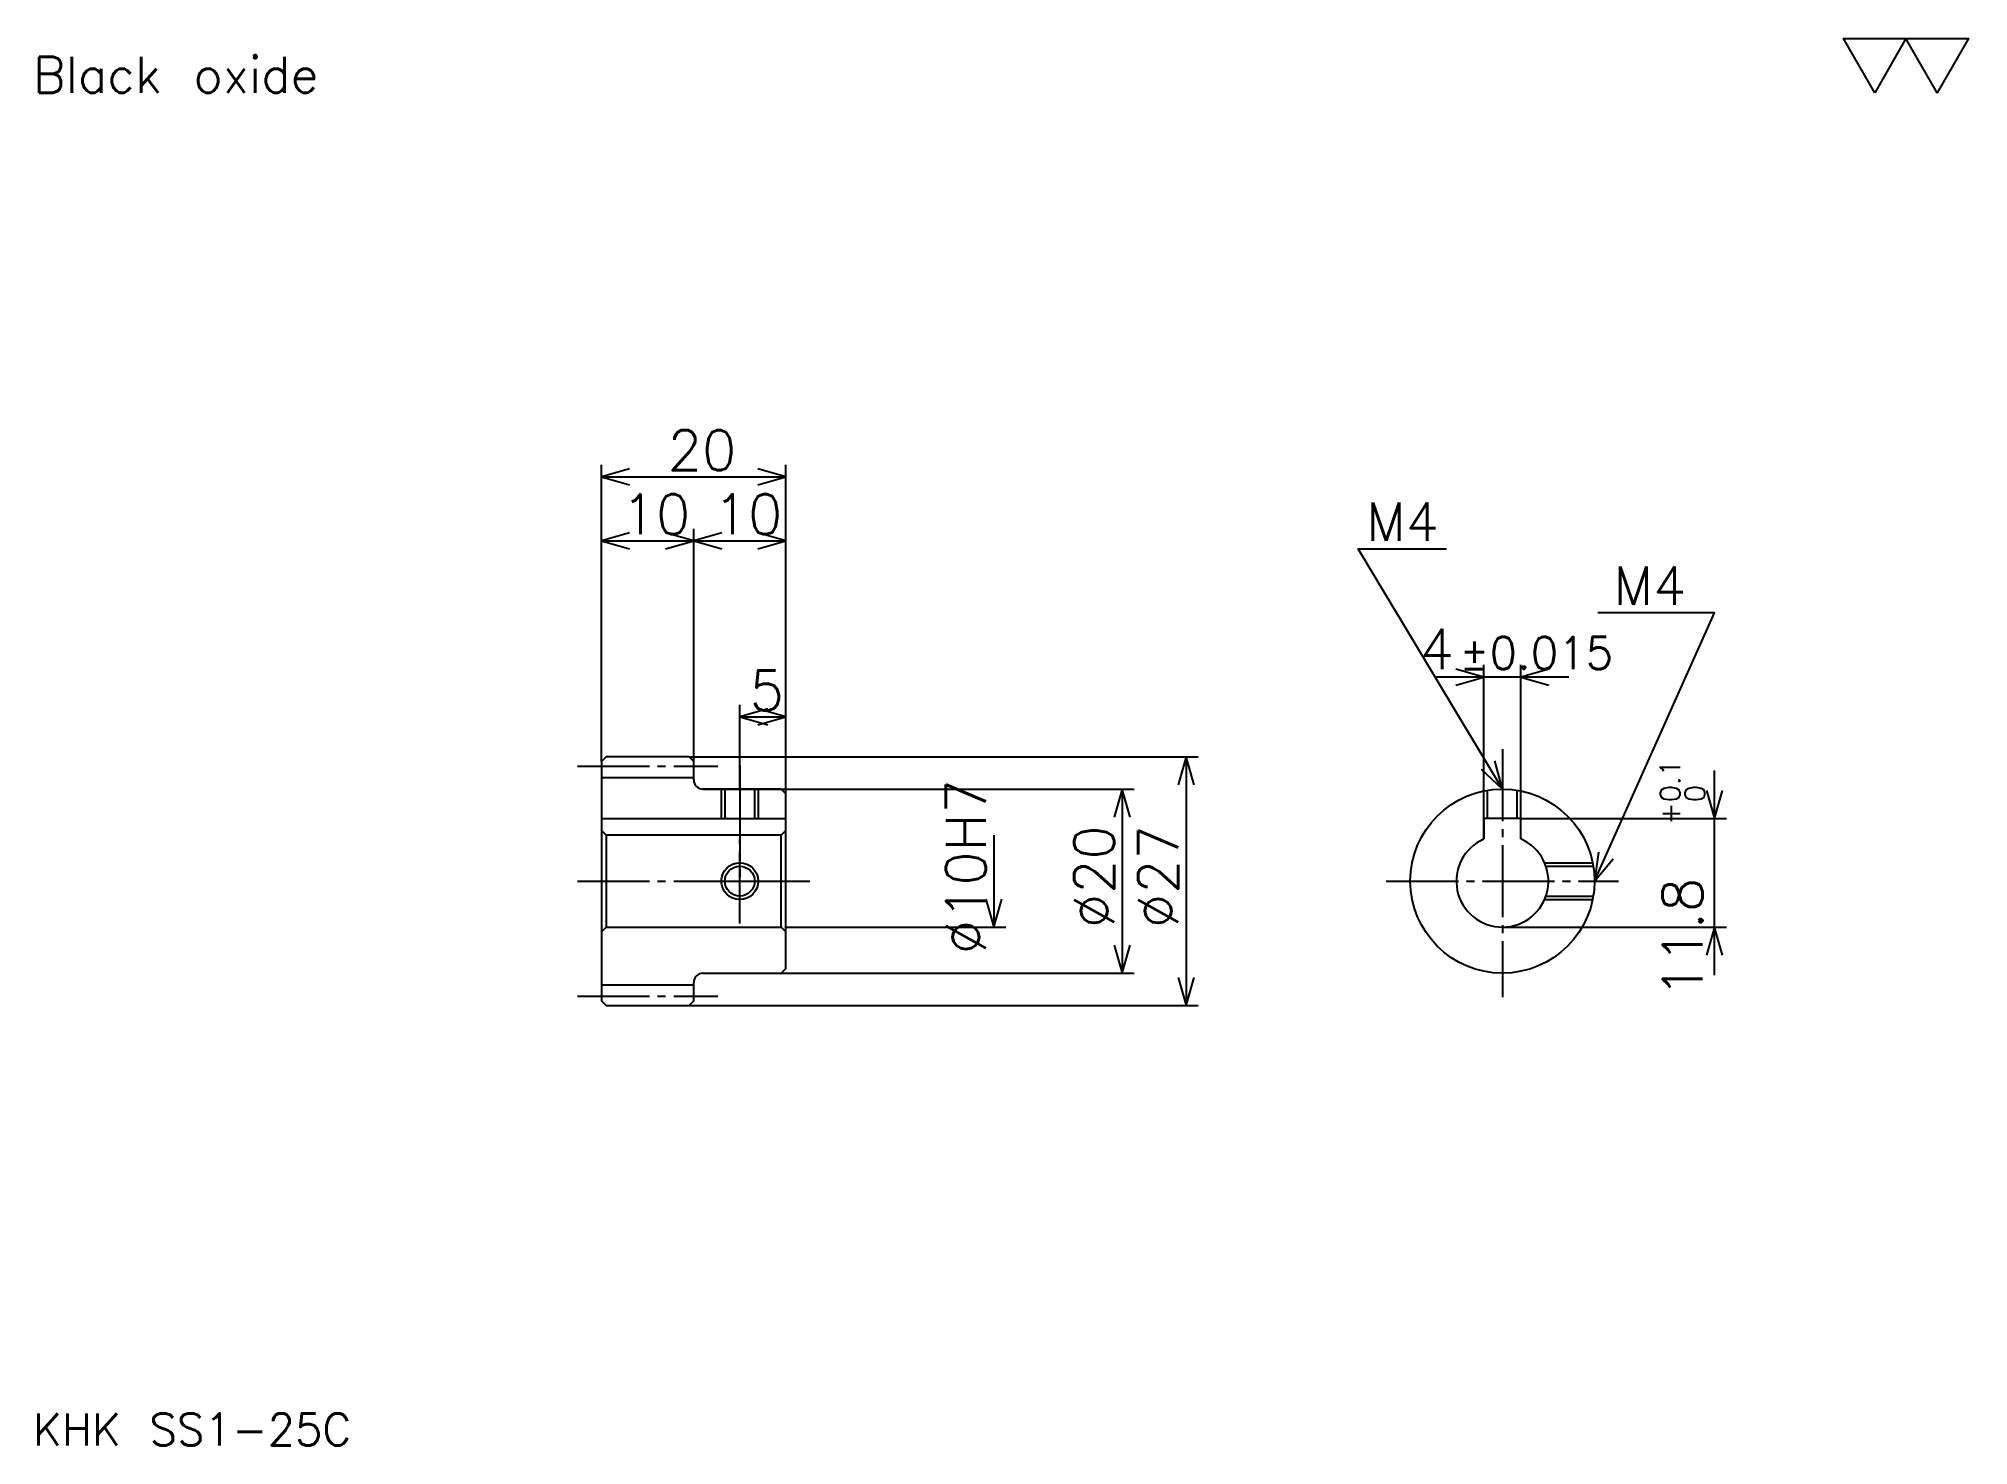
# Model space of a CAD drawing. Extents: x 9 to 219, y 10 to 162.
import ezdxf

# ---------------------------------------------------------------- set-up
doc = ezdxf.new("R2010")
doc.units = 0
doc.linetypes.add('DASHDOT', pattern=[10.434782, 7.826087, -0.869565, 0.869565, -0.869565])
doc.layers.get('0').update_dxf_attribs({"linetype": 'CONTINUOUS'})
doc.layers.add('DASHDOT', color=6, linetype='DASHDOT')
doc.styles.add('KANJI', font='TXT', dxfattribs={"bigfont": 'BIGFONT'})

msp = doc.modelspace()

# ---------------------------------------------------------------- linework, layer by layer
at = {"color": 5}
for p, q in [((70.434784, 84.369568), (70.434784, 116.108704)), ((90.434784, 84.369568), (90.434784, 116.108704)), ((70.434784, 114.804352), (90.434784, 114.804352)), ((80.434784, 84.369568), (80.434784, 109.152176)), ((70.434784, 107.847824), (80.434784, 107.847824)), ((80.434784, 107.847824), (90.434784, 107.847824)), ((166.260864, 77.669571), (166.260864, 94.347832)), ((170.260864, 77.669571), (170.260864, 94.347832)), ((175.478271, 93.04348), (161.043488, 93.04348)), ((85.434784, 84.369568), (85.434784, 90.021744)), ((85.434784, 88.717392), (90.434784, 88.717392)), ((70.434784, 83.869568), (70.434784, 84.369568)), ((79.934784, 84.369568), (90.434784, 84.369568)), ((80.434784, 83.869568), (80.434784, 84.369568)), ((85.434784, 80.869568), (85.434784, 84.369568)), ((85.434784, 80.869568), (85.434784, 84.369568)), ((90.434784, 84.369568), (135.217392, 84.369568)), ((90.434784, 80.369568), (90.434784, 84.369568)), ((133.91304, 84.369568), (133.91304, 57.369568)), ((191.304352, 60.652176), (191.304352, 82.886963)), ((81.434784, 80.869568), (90.434784, 80.869568)), ((90.434784, 80.869568), (128.260864, 80.869568)), ((126.956528, 80.869568), (126.956528, 60.869568)), ((170.260864, 77.669571), (192.608704, 77.669571)), ((113.04348, 75.869568), (113.04348, 65.869568)), ((90.434784, 65.869568), (114.347824, 65.869568)), ((168.260864, 65.869568), (192.608704, 65.869568)), ((81.434784, 60.869568), (90.434784, 60.869568)), ((90.434784, 60.869568), (128.260864, 60.869568)), ((79.934784, 57.369568), (90.434784, 57.369568)), ((90.434784, 57.369568), (135.217392, 57.369568))]:
    msp.add_line(p, q, dxfattribs=at)
at = {"color": 4}
for p, q in [((70.434784, 82.119568), (80.434784, 82.119568)), ((70.434784, 77.669571), (90.434784, 77.669571)), ((70.934784, 75.869568), (70.934784, 65.869568)), ((89.934784, 75.869568), (90.434784, 76.369568)), ((89.934784, 65.869568), (90.434784, 65.369568)), ((70.434784, 59.619568), (80.434784, 59.619568))]:
    msp.add_line(p, q, dxfattribs=at)
at = {"color": 7}
msp.add_lwpolyline([(208.695648, 156.521744), (205.304337, 162.400009), (218.869568, 162.400009), (215.478256, 156.521744), (212.08696, 162.400009), (208.695648, 156.521744)], dxfattribs=at)
at = {"color": 5}
for points in [[(73.478264, 115.67392), (70.434784, 114.804352), (73.478264, 113.934784)], [(87.391304, 113.934784), (90.434784, 114.804352), (87.391304, 115.67392)], [(73.478264, 108.717392), (70.434784, 107.847824), (73.478264, 106.978264)], [(77.391304, 106.978264), (80.434784, 107.847824), (77.391304, 108.717392)], [(83.478264, 108.717392), (80.434784, 107.847824), (83.478264, 106.978264)], [(87.391304, 106.978264), (90.434784, 107.847824), (87.391304, 108.717392)], [(168.260864, 80.869568), (152.608704, 106.956528), (162.17392, 106.956528)], [(178.260864, 70.869568), (191.304352, 100), (178.608704, 100)], [(163.217392, 92.17392), (166.260864, 93.04348), (163.217392, 93.913048)], [(173.304352, 93.913048), (170.260864, 93.04348), (173.304352, 92.17392)], [(88.478264, 89.58696), (85.434784, 88.717392), (88.478264, 87.847824)], [(87.391304, 87.847824), (90.434784, 88.717392), (87.391304, 89.58696)], [(134.782608, 81.326088), (133.91304, 84.369568), (133.043488, 81.326088)], [(165.949371, 83.031944), (168.260864, 80.869568), (167.440659, 83.92672)], [(127.826088, 77.826088), (126.956528, 80.869568), (126.08696, 77.826088)], [(190.434784, 80.713043), (191.304352, 77.669571), (192.17392, 80.713043)], [(178.710999, 74.002663), (178.260864, 70.869568), (180.298279, 73.291946)], [(112.17392, 68.913048), (113.04348, 65.869568), (113.91304, 68.913048)], [(192.17392, 62.826088), (191.304352, 65.869568), (190.434784, 62.826088)], [(126.08696, 63.913048), (126.956528, 60.869568), (127.826088, 63.913048)], [(133.043488, 60.413048), (133.91304, 57.369568), (134.782608, 60.413048)]]:
    msp.add_lwpolyline(points, dxfattribs=at)
at = {"color": 4}
for points in [[(80.434784, 81.869568), (80.434784, 83.869568), (79.934784, 84.369568), (70.934784, 84.369568), (70.434784, 83.869568), (70.434784, 65.369568)], [(81.434784, 60.869568), (89.934784, 60.869568), (90.434784, 61.369568), (90.434784, 80.369568), (89.934784, 80.869568), (81.434784, 80.869568)], [(83.434784, 80.869568), (83.434784, 77.669571)], [(83.814781, 80.869568), (83.814781, 77.669571)], [(87.054787, 80.869568), (87.054787, 77.669571)], [(87.434784, 80.869568), (87.434784, 77.669571)], [(166.260864, 75.452141), (166.260864, 80.667526)], [(166.640869, 77.669571), (166.640869, 80.737473)], [(169.880875, 77.669571), (169.880875, 80.737473)], [(170.260864, 75.452141), (170.260864, 80.667526)], [(170.260864, 75.452141), (170.260864, 77.669571), (166.260864, 77.669571), (166.260864, 75.452141)], [(70.434784, 65.369568), (70.934784, 65.869568), (89.934784, 65.869568), (89.934784, 75.869568), (70.934784, 75.869568), (70.434784, 76.369568)], [(172.843445, 72.869568), (178.058838, 72.869568)], [(172.99115, 72.489571), (178.128784, 72.489571)], [(172.99115, 69.249565), (178.128784, 69.249565)], [(172.843445, 68.869568), (178.058838, 68.869568)], [(70.434784, 65.369568), (70.434784, 57.869568), (70.934784, 57.369568), (79.934784, 57.369568), (80.434784, 57.869568), (80.434784, 59.869568)]]:
    msp.add_lwpolyline(points, dxfattribs=at)
for centre, radius in [((168.260864, 70.869568), 10), ((85.434784, 70.869568), 1.62)]:
    msp.add_circle(centre, radius, dxfattribs=at)
at = {"color": 7}
msp.add_circle((85.434784, 70.869568), 2, dxfattribs=at)
at = {"color": 4}
for centre, radius, start, end in [((81.434784, 81.869568), 1, 180, 270), ((168.260864, 70.869568), 5, 113.57817801, 66.42182199), ((81.434784, 59.869568), 1, 90, 180)]:
    msp.add_arc(centre, radius, start, end, dxfattribs=at)
at = {"layer": 'DASHDOT', "color": 7}
for p, q in [((168.260864, 85.217392), (168.260864, 58.260872)), ((67.826088, 83.369568), (83.04348, 83.369568)), ((85.434784, 80.869568), (85.434784, 70.869568)), ((67.826088, 70.869568), (93.04348, 70.869568)), ((155.652176, 70.869568), (180.869568, 70.869568)), ((67.826088, 58.369568), (83.04348, 58.369568))]:
    msp.add_line(p, q, dxfattribs=at)
for points in [[(85.434784, 83.478264), (85.434784, 75.060875)], [(85.434784, 66.260872), (85.434784, 75.478264)], [(80.826088, 70.869568), (90.04348, 70.869568)]]:
    msp.add_lwpolyline(points, dxfattribs=at)

# ---------------------------------------------------------------- texts
at = {"color": 7, "style": 'KANJI'}
for s, height, p in [('Black oxide', 3.913043, (8.695652, 156.521744)), ('20', 4.347826, (77.608696, 115.5)), ('10', 4.347826, (72.608696, 108.54348)), ('10', 4.347826, (82.608696, 108.54348)), ('M4', 4.173913, (153.478271, 107.826088)), ('M4', 4.173913, (180.347839, 100.869568)), ('4', 4.347826, (159.286102, 93.913048)), ('%%p0.015', 3.478261, (163.589905, 93.913048)), ('5', 4.347826, (86.521744, 89.413048)), ('KHK SS1-25C', 3.478261, (8.695652, 9.565217))]:
    msp.add_text(s, height=height, dxfattribs=at).set_placement(p)
for s, height, p in [('0.1', 2.173913, (187.565216, 79.446251)), ('%%c10H7', 4.347826, (112.17392, 62.934784)), ('0', 2.173913, (190.260864, 79.446251)), ('+', 2.173913, (187.565216, 77.011467)), ('%%c20', 4.347826, (126.08696, 65.760872)), ('%%c27', 4.347826, (133.043488, 65.760872)), ('11.8', 4.347826, (190, 58.192356))]:
    msp.add_text(s, height=height, rotation=90, dxfattribs=at).set_placement(p)

doc.saveas('drawing.dxf')
